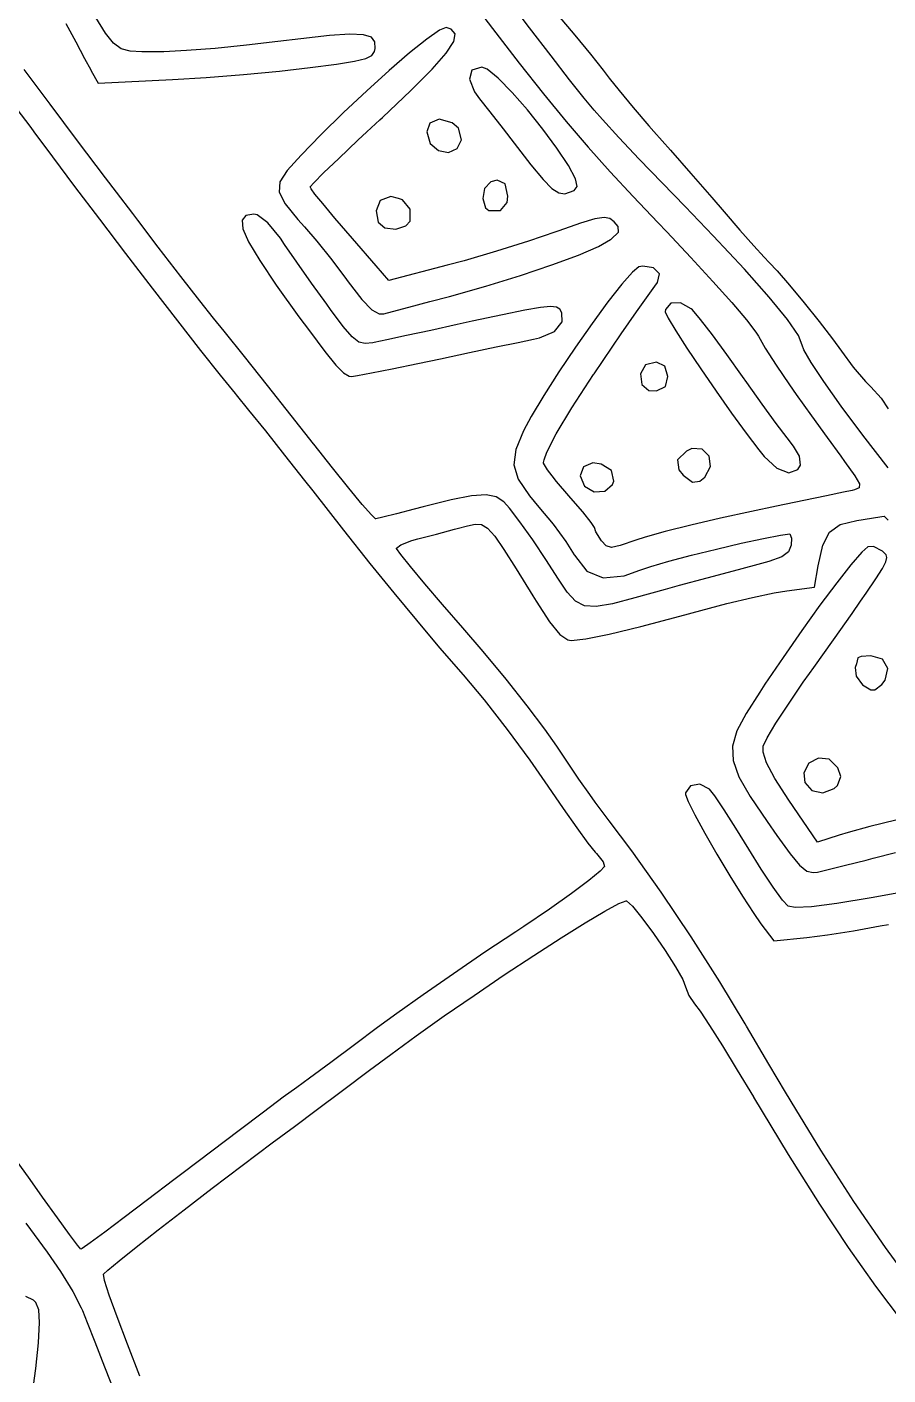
# Model space of a CAD drawing. Header units: inches. Extents: x -2.16 to 7.19, y -6.87 to -1.22.
# Drawn here: x 0.825 to 1.25, y -5.246 to -4.582 of the extents above; entities that cross this region are included whole.
import ezdxf

# ---------------------------------------------------------------- set-up
doc = ezdxf.new("R2010")
doc.units = ezdxf.units.IN
doc.header["$MEASUREMENT"] = 0
doc.layers.add('Front', color=13, linetype='CONTINUOUS', true_color=0xc83434)

msp = doc.modelspace()

# ---------------------------------------------------------------- linework, layer by layer
at = {"layer": 'Front', "linetype": 'CONTINUOUS'}
for p, q in [((1.03966, -4.56291), (1.05454, -4.58253)), ((1.07289, -4.5822), (1.0612, -4.56684)), ((0.84426, -4.58002), (0.84919, -4.58918)), ((0.86384, -4.58483), (0.85912, -4.57712)), ((1.03173, -4.58204), (1.02843, -4.58341)), ((1.03421, -4.58281), (1.03173, -4.58204)), ((1.08697, -4.57616), (1.0952, -4.58592)), ((0.86777, -4.58978), (0.86384, -4.58483)), ((0.9602, -4.58759), (0.94881, -4.58901)), ((0.97427, -4.58606), (0.9602, -4.58759)), ((0.98437, -4.58541), (0.97427, -4.58606)), ((0.99108, -4.58567), (0.98437, -4.58541)), ((0.995, -4.5869), (0.99108, -4.58567)), ((0.9967, -4.58912), (0.995, -4.5869)), ((1.02223, -4.58776), (1.01378, -4.59455)), ((1.02843, -4.58341), (1.02223, -4.58776)), ((1.03624, -4.58511), (1.03421, -4.58281)), ((1.0355, -4.58897), (1.03624, -4.58511)), ((1.05454, -4.58253), (1.06778, -4.59963)), ((1.08349, -4.59603), (1.07289, -4.5822)), ((1.0952, -4.58592), (1.10292, -4.59528)), ((0.84919, -4.58918), (0.8536, -4.59736)), ((0.87161, -4.59256), (0.86777, -4.58978)), ((0.87607, -4.59379), (0.87161, -4.59256)), ((0.88186, -4.59408), (0.87607, -4.59379)), ((0.88968, -4.59405), (0.88186, -4.59408)), ((0.8927, -4.594), (0.88968, -4.59405)), ((0.90386, -4.59344), (0.8927, -4.594)), ((0.91793, -4.59233), (0.90386, -4.59344)), ((0.93342, -4.59081), (0.91793, -4.59233)), ((0.94881, -4.58901), (0.93342, -4.59081)), ((0.99513, -4.59579), (0.99645, -4.59385)), ((0.99645, -4.59385), (0.99677, -4.59239)), ((0.99677, -4.59239), (0.9967, -4.58912)), ((1.01378, -4.59455), (1.00369, -4.60321)), ((1.02482, -4.60263), (1.03177, -4.5947)), ((1.03177, -4.5947), (1.0355, -4.58897)), ((1.10292, -4.59528), (1.10914, -4.60302)), ((0.8536, -4.59736), (0.85664, -4.60293)), ((0.94966, -4.60353), (0.96468, -4.60182)), ((0.96468, -4.60182), (0.96475, -4.60182)), ((0.96475, -4.60182), (0.97775, -4.60008)), ((0.97775, -4.60008), (0.9866, -4.59866)), ((0.9866, -4.59866), (0.99212, -4.59731)), ((0.99212, -4.59731), (0.99513, -4.59579)), ((1.04937, -4.60155), (1.0445, -4.60315)), ((1.05203, -4.60263), (1.04937, -4.60155)), ((1.06778, -4.59963), (1.07979, -4.61472)), ((1.0926, -4.60777), (1.08349, -4.59603)), ((0.83656, -4.61985), (0.82375, -4.6027)), ((0.85664, -4.60293), (0.85686, -4.60334)), ((0.85686, -4.60334), (0.86022, -4.60944)), ((0.86022, -4.60944), (0.89686, -4.60764)), ((0.89686, -4.60764), (0.91353, -4.60662)), ((0.91353, -4.60662), (0.93187, -4.60519)), ((0.93187, -4.60519), (0.94966, -4.60353)), ((1.00369, -4.60321), (0.99262, -4.61319)), ((1.01443, -4.61306), (1.01999, -4.60748)), ((1.01999, -4.60748), (1.02482, -4.60263)), ((1.0445, -4.60315), (1.04329, -4.60748)), ((1.04329, -4.60748), (1.0458, -4.61379)), ((1.05742, -4.60703), (1.05203, -4.60263)), ((1.06425, -4.61401), (1.05742, -4.60703)), ((1.09981, -4.61688), (1.0926, -4.60777)), ((1.10914, -4.60302), (1.11217, -4.60697)), ((1.11217, -4.60697), (1.117, -4.61312)), ((0.99262, -4.61319), (0.98117, -4.62394)), ((1.00038, -4.62632), (1.01443, -4.61306)), ((1.0458, -4.61379), (1.04826, -4.61722)), ((1.07183, -4.62267), (1.06425, -4.61401)), ((1.07979, -4.61472), (1.09098, -4.62833)), ((1.117, -4.61312), (1.12394, -4.62146)), ((0.81964, -4.62158), (0.82705, -4.63126)), ((0.85011, -4.63788), (0.83656, -4.61985)), ((1.04826, -4.61722), (1.05333, -4.62358)), ((1.1047, -4.6228), (1.09981, -4.61688)), ((1.12394, -4.62146), (1.13171, -4.63047)), ((0.98117, -4.62394), (0.97, -4.63489)), ((0.99271, -4.63347), (0.99912, -4.62748)), ((0.99912, -4.62748), (1.00038, -4.62632)), ((1.02829, -4.62725), (1.02375, -4.62911)), ((1.03471, -4.62902), (1.02829, -4.62725)), ((1.05333, -4.62358), (1.05984, -4.63193)), ((1.07945, -4.63214), (1.07183, -4.62267)), ((1.09098, -4.62833), (1.10178, -4.64096)), ((1.10876, -4.62737), (1.1047, -4.6228)), ((1.11688, -4.63618), (1.10876, -4.62737)), ((0.82705, -4.63126), (0.82864, -4.63342)), ((0.82864, -4.63342), (0.83768, -4.6457)), ((0.97, -4.63489), (0.96027, -4.64492)), ((0.98824, -4.63763), (0.99271, -4.63347)), ((1.02375, -4.62911), (1.02225, -4.63347)), ((1.02225, -4.63347), (1.02395, -4.63916)), ((1.03787, -4.63161), (1.03471, -4.62902)), ((1.03928, -4.63734), (1.03787, -4.63161)), ((1.05984, -4.63193), (1.06529, -4.63905)), ((1.0864, -4.64153), (1.07945, -4.63214)), ((1.13171, -4.63047), (1.13414, -4.63322)), ((1.13414, -4.63322), (1.14241, -4.64256)), ((0.86386, -4.65609), (0.85011, -4.63788)), ((0.97881, -4.64655), (0.98824, -4.63763)), ((1.02395, -4.63916), (1.02804, -4.64267)), ((1.03299, -4.64363), (1.03727, -4.64171)), ((1.03727, -4.64171), (1.03928, -4.63734)), ((1.06529, -4.63905), (1.07353, -4.64972)), ((1.092, -4.64997), (1.0864, -4.64153)), ((1.10178, -4.64096), (1.11261, -4.65314)), ((1.12698, -4.64691), (1.11688, -4.63618)), ((0.83768, -4.6457), (0.84863, -4.66032)), ((0.96027, -4.64492), (0.95347, -4.65247)), ((0.97137, -4.65371), (0.97881, -4.64655)), ((1.02804, -4.64267), (1.03299, -4.64363)), ((1.13816, -4.6586), (1.12698, -4.64691)), ((1.14241, -4.64256), (1.15243, -4.65399)), ((0.95347, -4.65247), (0.94985, -4.65816)), ((0.9665, -4.65857), (0.97137, -4.65371)), ((1.07353, -4.64972), (1.07953, -4.65693)), ((1.09553, -4.65658), (1.092, -4.64997)), ((1.11261, -4.65314), (1.12389, -4.66538)), ((1.15243, -4.65399), (1.16269, -4.66579)), ((0.84863, -4.66032), (0.86088, -4.67651)), ((0.86929, -4.66324), (0.86386, -4.65609)), ((0.94985, -4.65816), (0.94947, -4.66324)), ((0.96475, -4.66059), (0.9665, -4.65857)), ((0.96517, -4.66149), (0.96475, -4.66059)), ((0.9671, -4.66413), (0.96517, -4.66149)), ((1.05075, -4.6613), (1.04984, -4.66638)), ((1.05373, -4.65806), (1.05075, -4.6613)), ((1.05686, -4.65731), (1.05373, -4.65806)), ((1.06089, -4.65915), (1.05686, -4.65731)), ((1.06225, -4.66518), (1.06089, -4.65915)), ((1.07953, -4.65693), (1.08389, -4.6613)), ((1.08389, -4.6613), (1.08726, -4.66346)), ((1.09485, -4.66236), (1.09629, -4.66046)), ((1.09629, -4.66046), (1.09553, -4.65658)), ((1.14952, -4.6703), (1.13816, -4.6586)), ((0.87729, -4.67377), (0.86929, -4.66324)), ((0.94947, -4.66324), (0.95239, -4.66896)), ((0.97092, -4.66882), (0.9671, -4.66413)), ((0.99933, -4.66726), (0.99723, -4.67236)), ((1.00452, -4.6653), (0.99933, -4.66726)), ((1.00826, -4.66638), (1.00452, -4.6653)), ((1.01028, -4.66696), (1.00826, -4.66638)), ((1.01402, -4.67154), (1.01028, -4.66696)), ((1.04984, -4.66638), (1.05113, -4.67087)), ((1.0586, -4.67228), (1.06184, -4.66827)), ((1.06184, -4.66827), (1.06225, -4.66518)), ((1.08726, -4.66346), (1.09026, -4.66405)), ((1.09026, -4.66405), (1.09027, -4.66405)), ((1.09027, -4.66405), (1.09485, -4.66236)), ((1.12389, -4.66538), (1.13603, -4.67819)), ((1.16269, -4.66579), (1.16875, -4.6728)), ((0.87974, -4.67698), (0.87729, -4.67377)), ((0.93309, -4.67472), (0.93121, -4.67698)), ((0.93706, -4.67405), (0.93309, -4.67472)), ((0.93868, -4.67438), (0.93706, -4.67405)), ((0.94392, -4.67823), (0.93868, -4.67438)), ((0.95239, -4.66896), (0.95868, -4.67657)), ((0.97391, -4.67236), (0.97092, -4.66882)), ((0.97698, -4.676), (0.97391, -4.67236)), ((0.99723, -4.67236), (0.99821, -4.67794)), ((1.01398, -4.67746), (1.01402, -4.67154)), ((1.05113, -4.67087), (1.05288, -4.67222)), ((1.05288, -4.67222), (1.0586, -4.67228)), ((1.16336, -4.68461), (1.14952, -4.6703)), ((1.16875, -4.6728), (1.17659, -4.68184)), ((0.86088, -4.67651), (0.87382, -4.69347)), ((0.88987, -4.69024), (0.87974, -4.67698)), ((0.93121, -4.67698), (0.93161, -4.68118)), ((0.93161, -4.68118), (0.93443, -4.68768)), ((0.95006, -4.68592), (0.94392, -4.67823)), ((0.95868, -4.67657), (0.96204, -4.6803)), ((0.96204, -4.6803), (0.96802, -4.68731)), ((0.98564, -4.68608), (0.97698, -4.676)), ((0.99821, -4.67794), (1.00157, -4.68081)), ((1.00157, -4.68081), (1.00695, -4.68141)), ((1.00695, -4.68141), (1.01197, -4.6798)), ((1.01197, -4.6798), (1.01398, -4.67746)), ((1.09805, -4.67846), (1.08739, -4.6822)), ((1.10513, -4.67632), (1.09805, -4.67846)), ((1.10959, -4.67561), (1.10513, -4.67632)), ((1.11241, -4.67618), (1.10959, -4.67561)), ((1.11455, -4.67784), (1.11241, -4.67618)), ((1.11652, -4.68012), (1.11455, -4.67784)), ((1.11668, -4.68281), (1.11652, -4.68012)), ((1.13603, -4.67819), (1.14047, -4.6828)), ((0.93443, -4.68768), (0.93987, -4.69683)), ((0.9521, -4.68889), (0.95006, -4.68592)), ((0.96802, -4.68731), (0.97541, -4.69655)), ((0.99725, -4.69949), (0.98564, -4.68608)), ((1.07238, -4.68734), (1.05652, -4.69231)), ((1.0858, -4.68277), (1.07238, -4.68734)), ((1.08739, -4.6822), (1.0858, -4.68277)), ((1.1069, -4.68989), (1.11283, -4.68652)), ((1.11283, -4.68652), (1.11307, -4.68633)), ((1.11307, -4.68633), (1.11668, -4.68281)), ((1.14047, -4.6828), (1.15235, -4.6953)), ((1.17879, -4.7011), (1.16336, -4.68461)), ((1.17659, -4.68184), (1.18343, -4.6896)), ((0.87382, -4.69347), (0.88686, -4.71043)), ((0.90106, -4.70478), (0.88987, -4.69024)), ((0.95817, -4.69761), (0.9521, -4.68889)), ((1.05652, -4.69231), (1.04065, -4.69694)), ((1.08387, -4.69904), (1.09698, -4.69416)), ((1.09698, -4.69416), (1.1069, -4.68989)), ((1.18343, -4.6896), (1.18849, -4.69522)), ((0.93987, -4.69683), (0.94807, -4.70899)), ((0.96549, -4.70796), (0.95817, -4.69761)), ((0.97541, -4.69655), (0.98272, -4.70616)), ((1.0035, -4.7067), (0.99725, -4.69949)), ((1.03225, -4.69921), (1.0035, -4.7067)), ((1.04065, -4.69694), (1.03225, -4.69921)), ((1.06838, -4.70425), (1.08387, -4.69904)), ((1.12681, -4.7), (1.1236, -4.70254)), ((1.12871, -4.69963), (1.12681, -4.7)), ((1.13403, -4.70038), (1.12871, -4.69963)), ((1.13686, -4.70338), (1.13403, -4.70038)), ((1.15235, -4.6953), (1.16324, -4.70712)), ((1.19103, -4.7149), (1.17879, -4.7011)), ((1.18849, -4.69522), (1.19097, -4.6978)), ((1.19097, -4.6978), (1.19498, -4.70196)), ((0.91034, -4.7167), (0.90106, -4.70478)), ((0.9729, -4.71832), (0.96549, -4.70796)), ((0.98272, -4.70616), (0.98356, -4.7073)), ((0.98356, -4.7073), (0.99026, -4.71601)), ((1.05132, -4.70951), (1.06838, -4.70425)), ((1.1236, -4.70254), (1.11831, -4.70855)), ((1.13464, -4.70943), (1.13595, -4.7076)), ((1.13595, -4.7076), (1.13686, -4.70338)), ((1.16324, -4.70712), (1.17259, -4.71761)), ((1.19498, -4.70196), (1.20106, -4.70896)), ((0.88686, -4.71043), (0.89938, -4.72659)), ((0.94807, -4.70899), (0.95922, -4.72452)), ((1.02376, -4.71712), (1.0335, -4.71452)), ((1.0335, -4.71452), (1.05132, -4.70951)), ((1.11831, -4.70855), (1.11149, -4.71725)), ((1.12566, -4.72217), (1.13464, -4.70943)), ((1.19996, -4.72585), (1.19103, -4.7149)), ((1.20106, -4.70896), (1.20824, -4.71765)), ((0.91718, -4.7253), (0.91034, -4.7167)), ((0.9748, -4.72095), (0.9729, -4.71832)), ((0.98101, -4.72934), (0.9748, -4.72095)), ((0.99026, -4.71601), (0.99509, -4.72107)), ((0.99509, -4.72107), (0.99876, -4.72311)), ((1.00537, -4.72197), (1.01335, -4.71988)), ((1.01335, -4.71988), (1.02376, -4.71712)), ((1.07054, -4.72131), (1.05954, -4.72355)), ((1.07823, -4.71999), (1.07054, -4.72131)), ((1.08324, -4.71953), (1.07823, -4.71999)), ((1.08624, -4.71986), (1.08324, -4.71953)), ((1.08786, -4.72089), (1.08624, -4.71986)), ((1.08876, -4.72256), (1.08786, -4.72089)), ((1.11149, -4.71725), (1.10369, -4.72786)), ((1.13987, -4.72102), (1.13975, -4.72217)), ((1.14248, -4.7179), (1.13987, -4.72102)), ((1.14726, -4.71768), (1.14248, -4.7179)), ((1.15256, -4.72058), (1.14726, -4.71768)), ((1.15318, -4.72119), (1.15256, -4.72058)), ((1.1571, -4.72584), (1.15318, -4.72119)), ((1.17259, -4.71761), (1.17985, -4.72615)), ((1.20824, -4.71765), (1.21558, -4.72685)), ((0.89938, -4.72659), (0.91078, -4.74117)), ((0.92231, -4.73165), (0.91718, -4.7253)), ((0.95922, -4.72452), (0.96439, -4.73155)), ((0.99876, -4.72311), (1.001, -4.72309)), ((1.001, -4.72309), (1.00537, -4.72197)), ((1.04457, -4.72679), (1.03725, -4.7284)), ((1.05954, -4.72355), (1.04457, -4.72679)), ((1.0852, -4.73186), (1.08894, -4.72713)), ((1.08894, -4.72713), (1.08876, -4.72256)), ((1.10369, -4.72786), (1.09547, -4.73959)), ((1.11807, -4.73294), (1.12566, -4.72217)), ((1.13975, -4.72217), (1.14113, -4.7252)), ((1.14113, -4.7252), (1.1449, -4.73143)), ((1.16298, -4.73346), (1.1571, -4.72584)), ((1.17985, -4.72615), (1.18445, -4.73211)), ((1.20543, -4.73379), (1.19996, -4.72585)), ((1.21558, -4.72685), (1.22214, -4.73541)), ((0.93231, -4.74413), (0.92231, -4.73165)), ((0.96439, -4.73155), (0.97201, -4.74168)), ((0.98538, -4.73448), (0.98101, -4.72934)), ((0.98872, -4.73707), (0.98538, -4.73448)), ((1.01222, -4.73386), (1.00255, -4.73592)), ((1.02418, -4.73127), (1.01222, -4.73386)), ((1.03725, -4.7284), (1.02418, -4.73127)), ((1.07782, -4.73491), (1.0852, -4.73186)), ((1.10465, -4.7526), (1.11807, -4.73294)), ((1.1449, -4.73143), (1.15047, -4.74005)), ((1.17014, -4.74315), (1.16298, -4.73346)), ((1.18445, -4.73211), (1.18564, -4.73405)), ((1.18564, -4.73405), (1.18897, -4.73995)), ((1.2073, -4.73855), (1.20543, -4.73379)), ((0.91078, -4.74117), (0.92045, -4.75337)), ((0.99185, -4.7378), (0.98872, -4.73707)), ((0.99559, -4.73734), (0.99185, -4.7378)), ((0.99634, -4.7372), (0.99559, -4.73734)), ((1.00255, -4.73592), (0.99634, -4.7372)), ((1.04331, -4.74219), (1.05639, -4.73944)), ((1.05639, -4.73944), (1.06723, -4.73716)), ((1.06723, -4.73716), (1.07485, -4.73554)), ((1.07485, -4.73554), (1.07782, -4.73491)), ((1.09547, -4.73959), (1.08737, -4.75167)), ((1.15047, -4.74005), (1.1573, -4.75024)), ((1.18897, -4.73995), (1.19438, -4.74843)), ((1.20804, -4.74081), (1.2073, -4.73855)), ((1.21162, -4.74707), (1.20804, -4.74081)), ((1.22214, -4.73541), (1.22656, -4.74155)), ((0.94369, -4.75841), (0.93231, -4.74413)), ((0.97201, -4.74168), (0.97741, -4.74833)), ((1.00521, -4.75013), (1.01778, -4.74755)), ((1.01778, -4.74755), (1.02895, -4.74521)), ((1.02895, -4.74521), (1.04331, -4.74219)), ((1.13003, -4.74816), (1.12751, -4.7526)), ((1.13537, -4.747), (1.13003, -4.74816)), ((1.13963, -4.7489), (1.13537, -4.747)), ((1.17789, -4.754), (1.17014, -4.74315)), ((1.21788, -4.75645), (1.21162, -4.74707)), ((1.22656, -4.74155), (1.23237, -4.74937)), ((0.92045, -4.75337), (0.9278, -4.76243)), ((0.97741, -4.74833), (0.98118, -4.75215)), ((0.98118, -4.75215), (0.98394, -4.7538)), ((0.98394, -4.7538), (0.9852, -4.75401)), ((0.9852, -4.75401), (0.98809, -4.75353)), ((0.98809, -4.75353), (0.99503, -4.75218)), ((0.99503, -4.75218), (1.00521, -4.75013)), ((1.08737, -4.75167), (1.07994, -4.76331)), ((1.09369, -4.76938), (1.10441, -4.75295)), ((1.10441, -4.75295), (1.10465, -4.7526)), ((1.12751, -4.7526), (1.12823, -4.75797)), ((1.141, -4.75405), (1.13963, -4.7489)), ((1.13984, -4.75894), (1.141, -4.75405)), ((1.1573, -4.75024), (1.16482, -4.76115)), ((1.1799, -4.75686), (1.17789, -4.754)), ((1.19438, -4.74843), (1.20094, -4.75808)), ((1.23237, -4.74937), (1.23845, -4.75647)), ((0.9554, -4.77319), (0.94369, -4.75841)), ((1.12823, -4.75797), (1.13173, -4.76091)), ((1.13173, -4.76091), (1.13537, -4.7611)), ((1.13537, -4.7611), (1.13984, -4.75894)), ((1.16482, -4.76115), (1.17246, -4.77198)), ((1.18756, -4.76761), (1.1799, -4.75686)), ((1.20094, -4.75808), (1.20429, -4.7628)), ((1.22652, -4.76852), (1.21788, -4.75645)), ((1.23845, -4.75647), (1.241, -4.75905)), ((1.241, -4.75905), (1.24616, -4.76464)), ((0.9278, -4.76243), (0.9283, -4.76303)), ((0.9283, -4.76303), (0.93442, -4.7705)), ((1.07994, -4.76331), (1.07373, -4.77373)), ((1.19441, -4.77706), (1.18756, -4.76761)), ((1.20429, -4.7628), (1.21188, -4.77329)), ((1.24616, -4.76464), (1.24962, -4.76989)), ((0.93442, -4.7705), (0.94267, -4.78078)), ((0.96641, -4.78717), (0.9554, -4.77319)), ((1.07373, -4.77373), (1.06994, -4.78082)), ((1.08598, -4.78215), (1.09369, -4.76938)), ((1.17246, -4.77198), (1.17965, -4.78188)), ((1.21188, -4.77329), (1.21963, -4.78402)), ((1.23721, -4.78285), (1.22652, -4.76852)), ((0.94267, -4.78078), (0.95216, -4.79272)), ((1.06994, -4.78082), (1.06612, -4.78998)), ((1.19979, -4.78427), (1.19441, -4.77706)), ((0.96659, -4.7874), (0.96641, -4.78717)), ((0.97575, -4.79896), (0.96659, -4.7874)), ((1.08132, -4.79119), (1.08598, -4.78215)), ((1.17965, -4.78188), (1.18582, -4.79004)), ((1.20299, -4.7883), (1.19979, -4.78427)), ((1.21963, -4.78402), (1.22624, -4.79317)), ((1.24965, -4.79901), (1.23721, -4.78285)), ((0.95216, -4.79272), (0.96196, -4.80518)), ((1.06612, -4.78998), (1.06514, -4.79744)), ((1.08015, -4.7951), (1.08132, -4.79119)), ((1.15019, -4.7907), (1.14584, -4.7951)), ((1.15279, -4.78952), (1.15019, -4.7907)), ((1.15792, -4.78986), (1.15279, -4.78952)), ((1.16135, -4.79323), (1.15792, -4.78986)), ((1.16211, -4.79824), (1.16135, -4.79323)), ((1.18582, -4.79004), (1.18853, -4.79342)), ((1.18853, -4.79342), (1.19479, -4.79917)), ((1.20596, -4.79316), (1.20299, -4.7883)), ((1.2064, -4.79767), (1.20596, -4.79316)), ((1.22624, -4.79317), (1.22817, -4.79583)), ((0.98387, -4.80902), (0.97575, -4.79896)), ((1.06514, -4.79744), (1.06729, -4.80458)), ((1.07975, -4.79642), (1.08015, -4.7951)), ((1.07978, -4.79664), (1.07975, -4.79642)), ((1.08176, -4.80003), (1.07978, -4.79664)), ((1.08396, -4.80288), (1.08176, -4.80003)), ((1.09947, -4.79844), (1.09787, -4.80288)), ((1.10405, -4.79659), (1.09947, -4.79844)), ((1.10824, -4.79715), (1.10405, -4.79659)), ((1.11324, -4.80033), (1.10824, -4.79715)), ((1.11435, -4.8056), (1.11324, -4.80033)), ((1.14584, -4.7951), (1.14645, -4.79989)), ((1.14645, -4.79989), (1.14857, -4.80251)), ((1.15925, -4.80355), (1.16211, -4.79824)), ((1.19479, -4.79917), (1.20061, -4.8014)), ((1.20061, -4.8014), (1.20503, -4.79988)), ((1.20503, -4.79988), (1.2064, -4.79767)), ((1.22817, -4.79583), (1.23317, -4.80287)), ((0.96196, -4.80518), (0.966, -4.81035)), ((1.06729, -4.80458), (1.07285, -4.81278)), ((1.0862, -4.80579), (1.08396, -4.80288)), ((1.09225, -4.8128), (1.0862, -4.80579)), ((1.09787, -4.80288), (1.09988, -4.80795)), ((1.09988, -4.80795), (1.10468, -4.81081)), ((1.11004, -4.81043), (1.11382, -4.80716)), ((1.11382, -4.80716), (1.11435, -4.8056)), ((1.14857, -4.80251), (1.15317, -4.80606)), ((1.15317, -4.80606), (1.15687, -4.80557)), ((1.15687, -4.80557), (1.15925, -4.80355)), ((1.23317, -4.80287), (1.23549, -4.80688)), ((1.23549, -4.80688), (1.23538, -4.80885)), ((0.966, -4.81035), (0.9812, -4.82976)), ((0.99046, -4.81696), (0.98387, -4.80902)), ((1.04427, -4.81277), (1.03418, -4.81468)), ((1.05144, -4.81235), (1.04427, -4.81277)), ((1.0565, -4.81334), (1.05144, -4.81235)), ((1.06023, -4.81568), (1.0565, -4.81334)), ((1.07285, -4.81278), (1.0775, -4.81828)), ((1.09319, -4.81384), (1.09225, -4.8128)), ((1.09906, -4.8206), (1.09319, -4.81384)), ((1.10468, -4.81081), (1.11004, -4.81043)), ((1.21928, -4.81272), (1.20798, -4.81509)), ((1.22753, -4.81099), (1.21928, -4.81272)), ((1.2318, -4.81009), (1.22753, -4.81099)), ((1.23309, -4.80981), (1.2318, -4.81009)), ((1.23538, -4.80885), (1.23309, -4.80981)), ((0.99499, -4.82217), (0.99046, -4.81696)), ((1.01605, -4.81929), (1.00729, -4.82162)), ((1.02038, -4.81813), (1.01605, -4.81929)), ((1.03418, -4.81468), (1.02038, -4.81813)), ((1.06302, -4.81881), (1.06023, -4.81568)), ((1.06811, -4.82551), (1.06302, -4.81881)), ((1.0775, -4.81828), (1.08448, -4.82675)), ((1.10323, -4.82583), (1.09906, -4.8206)), ((1.18225, -4.82049), (1.16699, -4.82381)), ((1.19453, -4.81791), (1.18225, -4.82049)), ((1.20798, -4.81509), (1.19453, -4.81791)), ((0.99698, -4.82405), (0.99499, -4.82217)), ((0.99708, -4.82404), (0.99698, -4.82405)), ((1.00052, -4.82332), (0.99708, -4.82404)), ((1.00729, -4.82162), (1.00052, -4.82332)), ((1.03725, -4.8289), (1.04222, -4.8275)), ((1.04222, -4.8275), (1.046, -4.82667)), ((1.046, -4.82667), (1.04914, -4.82693)), ((1.04914, -4.82693), (1.05219, -4.82876)), ((1.07443, -4.83447), (1.06811, -4.82551)), ((1.08448, -4.82675), (1.09072, -4.83521)), ((1.10483, -4.82845), (1.10323, -4.82583)), ((1.15243, -4.8272), (1.13969, -4.83038)), ((1.16699, -4.82381), (1.15243, -4.8272)), ((1.22077, -4.83062), (1.22599, -4.82695)), ((1.22599, -4.82695), (1.23412, -4.82489)), ((1.23412, -4.82489), (1.23414, -4.82488)), ((1.23414, -4.82488), (1.24141, -4.82372)), ((1.24141, -4.82372), (1.24645, -4.82298)), ((1.24645, -4.82298), (1.24759, -4.82286)), ((1.24759, -4.82286), (1.24965, -4.82468)), ((0.9812, -4.82976), (0.99423, -4.84617)), ((1.01493, -4.83482), (1.01788, -4.83398)), ((1.01788, -4.83398), (1.02699, -4.83161)), ((1.02699, -4.83161), (1.03585, -4.82927)), ((1.03585, -4.82927), (1.03725, -4.8289)), ((1.05219, -4.82876), (1.05571, -4.83269)), ((1.05571, -4.83269), (1.06022, -4.8392)), ((1.08122, -4.84463), (1.07443, -4.83447)), ((1.10562, -4.83055), (1.10483, -4.82845)), ((1.10841, -4.83492), (1.10562, -4.83055)), ((1.12989, -4.83308), (1.12521, -4.8346)), ((1.13969, -4.83038), (1.12989, -4.83308)), ((1.17725, -4.83612), (1.18815, -4.83373)), ((1.18815, -4.83373), (1.19658, -4.83212)), ((1.19658, -4.83212), (1.20122, -4.83155)), ((1.20122, -4.83155), (1.202, -4.83364)), ((1.202, -4.83364), (1.2018, -4.83712)), ((1.21748, -4.83702), (1.22077, -4.83062)), ((1.00725, -4.83856), (1.00943, -4.83689)), ((1.0073, -4.83871), (1.00725, -4.83856)), ((1.00939, -4.84164), (1.0073, -4.83871)), ((1.00943, -4.83689), (1.01493, -4.83482)), ((1.06022, -4.8392), (1.06629, -4.8488)), ((1.09072, -4.83521), (1.09489, -4.84187)), ((1.11065, -4.83743), (1.10841, -4.83492)), ((1.11324, -4.83824), (1.11065, -4.83743)), ((1.11761, -4.8373), (1.11324, -4.83824)), ((1.12521, -4.8346), (1.11761, -4.8373)), ((1.15277, -4.84202), (1.16506, -4.83897)), ((1.16506, -4.83897), (1.17725, -4.83612)), ((1.20057, -4.8403), (1.19724, -4.8428)), ((1.2018, -4.83712), (1.20057, -4.8403)), ((1.21516, -4.84729), (1.21748, -4.83702)), ((1.23656, -4.84055), (1.23129, -4.84671)), ((1.23957, -4.83787), (1.23656, -4.84055)), ((1.24234, -4.83769), (1.23957, -4.83787)), ((1.24687, -4.8401), (1.24234, -4.83769)), ((1.2477, -4.84087), (1.24687, -4.8401)), ((1.24864, -4.8419), (1.2477, -4.84087)), ((0.99423, -4.84617), (1.00591, -4.86061)), ((1.01421, -4.84762), (1.00939, -4.84164)), ((1.02126, -4.85604), (1.01421, -4.84762)), ((1.08683, -4.85339), (1.08122, -4.84463)), ((1.09489, -4.84187), (1.09499, -4.84206)), ((1.09499, -4.84206), (1.10103, -4.84981)), ((1.12725, -4.84939), (1.13267, -4.84751)), ((1.13267, -4.84751), (1.14157, -4.84496)), ((1.14157, -4.84496), (1.15277, -4.84202)), ((1.1835, -4.84717), (1.17328, -4.84983)), ((1.19078, -4.84518), (1.1835, -4.84717)), ((1.19724, -4.8428), (1.19078, -4.84518)), ((1.21337, -4.85779), (1.21516, -4.84729)), ((1.23129, -4.84671), (1.22426, -4.85566)), ((1.24675, -4.84858), (1.24845, -4.84528)), ((1.24845, -4.84528), (1.24899, -4.84321)), ((1.24899, -4.84321), (1.24864, -4.8419)), ((1.06629, -4.8488), (1.07445, -4.86201)), ((1.09145, -4.86022), (1.08683, -4.85339)), ((1.10103, -4.84981), (1.10911, -4.85317)), ((1.10911, -4.85317), (1.11945, -4.85221)), ((1.11945, -4.85221), (1.12725, -4.84939)), ((1.16031, -4.85328), (1.14667, -4.85696)), ((1.17328, -4.84983), (1.16031, -4.85328)), ((1.23873, -4.8608), (1.24361, -4.8536)), ((1.24361, -4.8536), (1.24675, -4.84858)), ((1.00591, -4.86061), (1.01709, -4.87407)), ((1.03004, -4.86631), (1.02126, -4.85604)), ((1.09555, -4.86466), (1.09145, -4.86022)), ((1.13975, -4.85884), (1.12475, -4.86301)), ((1.14667, -4.85696), (1.13975, -4.85884)), ((1.18275, -4.86281), (1.19349, -4.86054)), ((1.19349, -4.86054), (1.19969, -4.85951)), ((1.19969, -4.85951), (1.21337, -4.85779)), ((1.22426, -4.85566), (1.216, -4.86671)), ((1.23604, -4.86464), (1.23873, -4.8608)), ((1.04006, -4.87784), (1.03004, -4.86631)), ((1.07445, -4.86201), (1.0761, -4.86467)), ((1.0761, -4.86467), (1.08279, -4.87483)), ((1.10002, -4.86694), (1.09555, -4.86466)), ((1.10578, -4.86728), (1.10002, -4.86694)), ((1.11372, -4.8659), (1.10578, -4.86728)), ((1.12475, -4.86301), (1.11372, -4.8659)), ((1.15725, -4.86924), (1.17013, -4.86583)), ((1.17013, -4.86583), (1.18275, -4.86281)), ((1.216, -4.86671), (1.20701, -4.87917)), ((1.23182, -4.87066), (1.23604, -4.86464)), ((1.01709, -4.87407), (1.02857, -4.88757)), ((1.12776, -4.87712), (1.14702, -4.87206)), ((1.14702, -4.87206), (1.15725, -4.86924)), ((1.22262, -4.88367), (1.23182, -4.87066)), ((1.05008, -4.88951), (1.04006, -4.87784)), ((1.08279, -4.87483), (1.08785, -4.881)), ((1.08785, -4.881), (1.09179, -4.88374)), ((1.10054, -4.88317), (1.11214, -4.88085)), ((1.11214, -4.88085), (1.12776, -4.87712)), ((1.20701, -4.87917), (1.19779, -4.89236)), ((1.02857, -4.88757), (1.04024, -4.90102)), ((1.09179, -4.88374), (1.09332, -4.884)), ((1.09332, -4.884), (1.10054, -4.88317)), ((1.21296, -4.89727), (1.22262, -4.88367)), ((1.06133, -4.90313), (1.05008, -4.88951)), ((1.19779, -4.89236), (1.18888, -4.90559)), ((1.23475, -4.89259), (1.23398, -4.89554)), ((1.23634, -4.8919), (1.23475, -4.89259)), ((1.24108, -4.89155), (1.23634, -4.8919)), ((1.24679, -4.89328), (1.24108, -4.89155)), ((1.24951, -4.8978), (1.24679, -4.89328)), ((1.20781, -4.90456), (1.21082, -4.90028)), ((1.21082, -4.90028), (1.21296, -4.89727)), ((1.23398, -4.89554), (1.23336, -4.89727)), ((1.23336, -4.89727), (1.23388, -4.90153)), ((1.2481, -4.90361), (1.24951, -4.8978)), ((1.04024, -4.90102), (1.05043, -4.91326)), ((1.07172, -4.91621), (1.06133, -4.90313)), ((1.18888, -4.90559), (1.18635, -4.90943)), ((1.20044, -4.91537), (1.20781, -4.90456)), ((1.23388, -4.90153), (1.23703, -4.90589)), ((1.23703, -4.90589), (1.24113, -4.90841)), ((1.24299, -4.90839), (1.24651, -4.90568)), ((1.24651, -4.90568), (1.2481, -4.90361)), ((1.05043, -4.91326), (1.06183, -4.92787)), ((1.18635, -4.90943), (1.17961, -4.92006)), ((1.24113, -4.90841), (1.24299, -4.90839)), ((1.08043, -4.9277), (1.07172, -4.91621)), ((1.17961, -4.92006), (1.1751, -4.92861)), ((1.19432, -4.92483), (1.20044, -4.91537)), ((1.19001, -4.93204), (1.19432, -4.92483)), ((1.06183, -4.92787), (1.073, -4.94294)), ((1.08625, -4.93601), (1.08043, -4.9277)), ((1.1751, -4.92861), (1.17293, -4.93601)), ((1.18808, -4.9361), (1.19001, -4.93204)), ((1.08662, -4.93655), (1.08625, -4.93601)), ((1.08928, -4.9406), (1.08662, -4.93655)), ((1.0972, -4.95228), (1.08928, -4.9406)), ((1.17293, -4.93601), (1.17322, -4.94323)), ((1.18795, -4.93906), (1.18801, -4.93765)), ((1.18963, -4.94438), (1.18795, -4.93906)), ((1.18801, -4.93765), (1.18808, -4.9361)), ((1.073, -4.94294), (1.08194, -4.95578)), ((1.17322, -4.94323), (1.17607, -4.95119)), ((1.19227, -4.94925), (1.18963, -4.94438)), ((1.21059, -4.94442), (1.20807, -4.94925)), ((1.21524, -4.94194), (1.21059, -4.94442)), ((1.2205, -4.94248), (1.21524, -4.94194)), ((1.22484, -4.94671), (1.2205, -4.94248)), ((1.22632, -4.95099), (1.22484, -4.94671)), ((1.10258, -4.95987), (1.0972, -4.95228)), ((1.17607, -4.95119), (1.1816, -4.96086)), ((1.19376, -4.95199), (1.19227, -4.94925)), ((1.2007, -4.96267), (1.19376, -4.95199)), ((1.20807, -4.94925), (1.20847, -4.95393)), ((1.20847, -4.95393), (1.21192, -4.95792)), ((1.22462, -4.95546), (1.22632, -4.95099)), ((1.08194, -4.95578), (1.0894, -4.96676)), ((1.10527, -4.96367), (1.10258, -4.95987)), ((1.14981, -4.95909), (1.14975, -4.95987)), ((1.14975, -4.95987), (1.151, -4.9633)), ((1.15224, -4.9556), (1.14981, -4.95909)), ((1.15683, -4.95486), (1.15224, -4.9556)), ((1.16159, -4.95731), (1.15683, -4.95486)), ((1.16416, -4.96062), (1.16159, -4.95731)), ((1.16874, -4.96737), (1.16416, -4.96062)), ((1.21192, -4.95792), (1.21748, -4.959)), ((1.21748, -4.959), (1.22306, -4.95695)), ((1.22306, -4.95695), (1.22462, -4.95546)), ((1.0894, -4.96676), (1.09617, -4.9764)), ((1.11208, -4.9728), (1.10527, -4.96367)), ((1.151, -4.9633), (1.15437, -4.96998)), ((1.1816, -4.96086), (1.18992, -4.97318)), ((1.21479, -4.98341), (1.2007, -4.96267)), ((1.12322, -4.9876), (1.11208, -4.9728)), ((1.15437, -4.96998), (1.15929, -4.97896)), ((1.17457, -4.97647), (1.16874, -4.96737)), ((1.18992, -4.97318), (1.19472, -4.98002)), ((1.25334, -4.97253), (1.2406, -4.97568)), ((1.09617, -4.9764), (1.10163, -4.98385)), ((1.15929, -4.97896), (1.16521, -4.98927)), ((1.18097, -4.98688), (1.17457, -4.97647)), ((1.19472, -4.98002), (1.20133, -4.98913)), ((1.2254, -4.97998), (1.21479, -4.98341)), ((1.22995, -4.97859), (1.2254, -4.97998)), ((1.2406, -4.97568), (1.22995, -4.97859)), ((1.10163, -4.98385), (1.10518, -4.98825)), ((1.18707, -4.99672), (1.18097, -4.98688)), ((1.10518, -4.98825), (1.10583, -4.98891)), ((1.10583, -4.98891), (1.1091, -4.99309)), ((1.1091, -4.99309), (1.10975, -4.99544)), ((1.13768, -5.00801), (1.12322, -4.9876)), ((1.16521, -4.98927), (1.17157, -4.99995)), ((1.20133, -4.98913), (1.20599, -4.99476)), ((1.22854, -4.99477), (1.23879, -4.9922)), ((1.23879, -4.9922), (1.24225, -4.99132)), ((1.24225, -4.99132), (1.25331, -4.98854)), ((1.10775, -4.99773), (1.10216, -5.00228)), ((1.10975, -4.99544), (1.10775, -4.99773)), ((1.17157, -4.99995), (1.1778, -5.01005)), ((1.19289, -5.00553), (1.18707, -4.99672)), ((1.20599, -4.99476), (1.20949, -4.9976)), ((1.20949, -4.9976), (1.21261, -4.99836)), ((1.21261, -4.99836), (1.21472, -4.99809)), ((1.21472, -4.99809), (1.22, -4.99686)), ((1.22, -4.99686), (1.22854, -4.99477)), ((1.10216, -5.00228), (1.0936, -5.00862)), ((1.1975, -5.01192), (1.19289, -5.00553)), ((1.0936, -5.00862), (1.08269, -5.01631)), ((1.11005, -5.0173), (1.11695, -5.01356)), ((1.11695, -5.01356), (1.12044, -5.01227)), ((1.12044, -5.01227), (1.1206, -5.0123)), ((1.1206, -5.0123), (1.12356, -5.01494)), ((1.1525, -5.03004), (1.13768, -5.00801)), ((1.1778, -5.01005), (1.18335, -5.01858)), ((1.20026, -5.01493), (1.1975, -5.01192)), ((1.22424, -5.01358), (1.21182, -5.0152)), ((1.24131, -5.01074), (1.22424, -5.01358)), ((1.25852, -5.00774), (1.24131, -5.01074)), ((1.08269, -5.01631), (1.07004, -5.02488)), ((1.10035, -5.02308), (1.11005, -5.0173)), ((1.12356, -5.01494), (1.12827, -5.02068)), ((1.18335, -5.01858), (1.18693, -5.02366)), ((1.20384, -5.01561), (1.20026, -5.01493)), ((1.21182, -5.0152), (1.20384, -5.01561)), ((1.07004, -5.02488), (1.06606, -5.02751)), ((1.08845, -5.03052), (1.10035, -5.02308)), ((1.12827, -5.02068), (1.13393, -5.02835)), ((1.18693, -5.02366), (1.19321, -5.03203)), ((1.21979, -5.029), (1.23258, -5.02699)), ((1.23258, -5.02699), (1.2457, -5.02466)), ((1.2457, -5.02466), (1.24975, -5.02387)), ((1.06606, -5.02751), (1.05091, -5.03762)), ((1.07494, -5.03922), (1.08845, -5.03052)), ((1.13393, -5.02835), (1.13972, -5.03676)), ((1.16664, -5.05215), (1.1525, -5.03004)), ((1.19321, -5.03203), (1.20961, -5.03032)), ((1.20961, -5.03032), (1.21979, -5.029)), ((1.05091, -5.03762), (1.03532, -5.04822)), ((1.06043, -5.04879), (1.07494, -5.03922)), ((1.13972, -5.03676), (1.14482, -5.04474)), ((1.14482, -5.04474), (1.14844, -5.05111)), ((1.03532, -5.04822), (1.02046, -5.05852)), ((1.04553, -5.05884), (1.06043, -5.04879)), ((1.14844, -5.05111), (1.14975, -5.05461)), ((1.17907, -5.0728), (1.16664, -5.05215)), ((1.02046, -5.05852), (1.0075, -5.0677)), ((1.03083, -5.06898), (1.04553, -5.05884)), ((1.14975, -5.05461), (1.15134, -5.05898)), ((1.15134, -5.05898), (1.15425, -5.06295)), ((1.15425, -5.06295), (1.15691, -5.06657)), ((1.15691, -5.06657), (1.16162, -5.07374)), ((1.0075, -5.0677), (0.99793, -5.0747)), ((1.01695, -5.07882), (1.03083, -5.06898)), ((1.17979, -5.07403), (1.17907, -5.0728)), ((0.99793, -5.0747), (0.98656, -5.08321)), ((1.00447, -5.08795), (1.01695, -5.07882)), ((1.16162, -5.07374), (1.16789, -5.08369)), ((1.19084, -5.0928), (1.17979, -5.07403)), ((0.98656, -5.08321), (0.97486, -5.0919)), ((1.16789, -5.08369), (1.17524, -5.09565)), ((0.97486, -5.0919), (0.96438, -5.09962)), ((0.99407, -5.09572), (1.00447, -5.08795)), ((1.19894, -5.10654), (1.19084, -5.0928)), ((0.96438, -5.09962), (0.95811, -5.10419)), ((0.98063, -5.10575), (0.99407, -5.09572)), ((1.17524, -5.09565), (1.18319, -5.10885)), ((0.95811, -5.10419), (0.9515, -5.10905)), ((0.96768, -5.11542), (0.98063, -5.10575)), ((1.20408, -5.11493), (1.19894, -5.10654)), ((0.9515, -5.10905), (0.94175, -5.11631)), ((1.18319, -5.10885), (1.18331, -5.10905)), ((1.18331, -5.10905), (1.20034, -5.13723)), ((0.94175, -5.11631), (0.92972, -5.12535)), ((0.95697, -5.1234), (0.96768, -5.11542)), ((1.21646, -5.13514), (1.20408, -5.11493)), ((0.92972, -5.12535), (0.91625, -5.13552)), ((0.94605, -5.13155), (0.95697, -5.1234)), ((0.9312, -5.14274), (0.94605, -5.13155)), ((0.82669, -5.14957), (0.81661, -5.13539)), ((0.91625, -5.13552), (0.90217, -5.14621)), ((1.20034, -5.13723), (1.2157, -5.16163)), ((1.23276, -5.16046), (1.21646, -5.13514)), ((0.90217, -5.14621), (0.89762, -5.14967)), ((0.91653, -5.15388), (0.9312, -5.14274)), ((0.83288, -5.15826), (0.82669, -5.14957)), ((0.89762, -5.14967), (0.88466, -5.15952)), ((0.84021, -5.16847), (0.83288, -5.15826)), ((0.88466, -5.15952), (0.87309, -5.16826)), ((0.90259, -5.16457), (0.91653, -5.15388)), ((0.88991, -5.17436), (0.90259, -5.16457)), ((1.2157, -5.16163), (1.22986, -5.18299)), ((1.24827, -5.18312), (1.23276, -5.16046)), ((0.82468, -5.17104), (0.83515, -5.1853)), ((0.84613, -5.17659), (0.84021, -5.16847)), ((0.87309, -5.16826), (0.86348, -5.17546)), ((0.85014, -5.18198), (0.84613, -5.17659)), ((0.86348, -5.17546), (0.8564, -5.1807)), ((0.87905, -5.18285), (0.88991, -5.17436)), ((0.83515, -5.1853), (0.84178, -5.19495)), ((0.85176, -5.18394), (0.85014, -5.18198)), ((0.85242, -5.18355), (0.85176, -5.18394)), ((0.8564, -5.1807), (0.85242, -5.18355)), ((0.87056, -5.18961), (0.87905, -5.18285)), ((1.22986, -5.18299), (1.24333, -5.20203)), ((1.26339, -5.20375), (1.24827, -5.18312)), ((0.86497, -5.19421), (0.87056, -5.18961)), ((0.84178, -5.19495), (0.84774, -5.2047)), ((0.86284, -5.19623), (0.86497, -5.19421)), ((0.86341, -5.19937), (0.86284, -5.19623)), ((0.86572, -5.20654), (0.86341, -5.19937)), ((0.84774, -5.2047), (0.85195, -5.21273)), ((1.24333, -5.20203), (1.2566, -5.21947)), ((0.82837, -5.20893), (0.82455, -5.20719)), ((0.82955, -5.21017), (0.82837, -5.20893)), ((0.83099, -5.21381), (0.82955, -5.21017)), ((0.85195, -5.21273), (0.85251, -5.21405)), ((0.86955, -5.21717), (0.86572, -5.20654)), ((0.83136, -5.22001), (0.83099, -5.21381)), ((0.85251, -5.21405), (0.85485, -5.21996)), ((0.87465, -5.23067), (0.86955, -5.21717)), ((0.8308, -5.22997), (0.83136, -5.22001)), ((0.85485, -5.21996), (0.85863, -5.22956)), ((0.82954, -5.24271), (0.8308, -5.22997)), ((0.85863, -5.22956), (0.86346, -5.24189)), ((0.8808, -5.24647), (0.87465, -5.23067)), ((0.82734, -5.25824), (0.82954, -5.24271)), ((0.86346, -5.24189), (0.86896, -5.25598))]:
    msp.add_line(p, q, dxfattribs=at)

doc.saveas('drawing.dxf')
